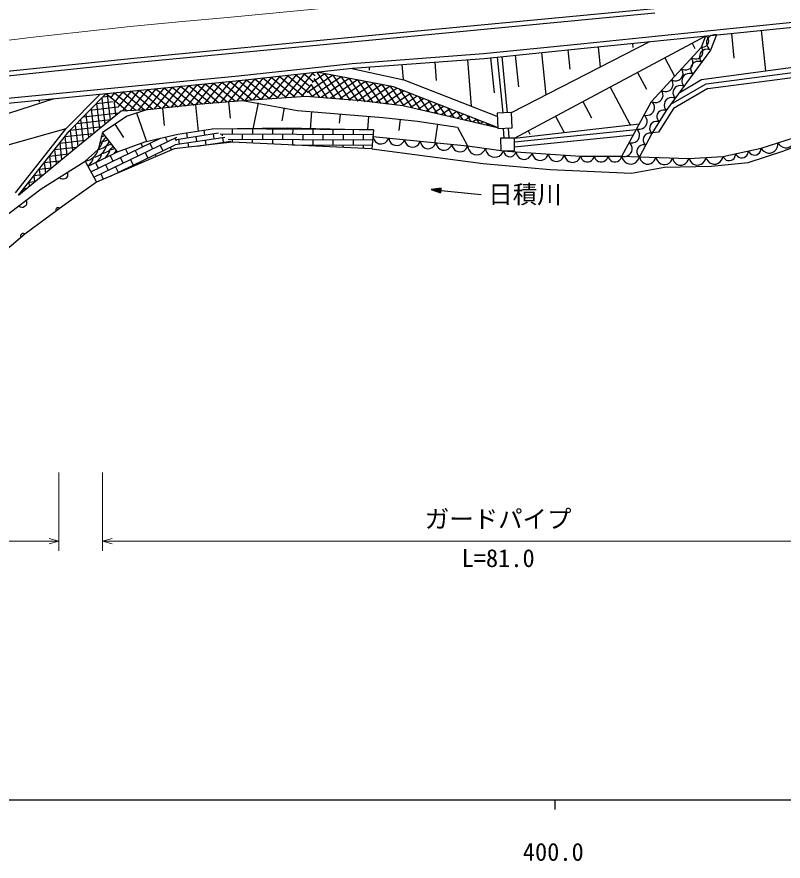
# Model space of a CAD drawing. Units: millimetres, scale not verified. Extents: x 40000 to 680000, y 20000 to 380000.
# Drawn here: x 412975 to 491356, y 198715 to 285083 of the extents above; entities that cross this region are included whole.
import ezdxf
from ezdxf.enums import TextEntityAlignment as Align

# ---------------------------------------------------------------- set-up
doc = ezdxf.new("R2010")
doc.units = ezdxf.units.MM
doc.header["$LTSCALE"] = 1000
doc.linetypes.add('CHAIN', pattern=[18.5, 12, -1.5, 3.5, -1.5])
for name, color, linetype, lineweight in [('M-BGD', 7, 'Continuous', 25), ('M-BMK', 2, 'CHAIN', 13), ('M-STR-HTXT', 7, 'Continuous', 13), ('M-TTL-BAND', 7, 'Continuous', 25)]:
    doc.layers.add(name, color=color, linetype=linetype, lineweight=lineweight)
doc.styles.add('ＭＳ ゴシック', font='')
doc.styles.get('ＭＳ ゴシック').set_extended_font_data('MS Gothic')

msp = doc.modelspace()

# ---------------------------------------------------------------- linework, layer by layer
at = {"layer": 'M-BGD'}
for p, q in [((451448, 283413), (478180, 285950)), ((478228, 285452), (451495, 282915)), ((486599, 283953), (495563, 284881)), ((486649, 283455), (495615, 284384)), ((424926, 280876), (451448, 283413)), ((470616, 282337), (486599, 283953)), ((470666, 281840), (486649, 283455)), ((486063, 283399), (486326, 280844)), ((489123, 283714), (489551, 279556)), ((451495, 282915), (424975, 280379)), ((463572, 275301), (477706, 282551)), ((463873, 272684), (483447, 283132)), ((482997, 282001), (483447, 283132)), ((484533, 283241), (483924, 281692)), ((460723, 281328), (470616, 282337)), ((460767, 280830), (470666, 281840)), ((469324, 281703), (469525, 279735)), ((472426, 282018), (472635, 279950)), ((475946, 282374), (475988, 281960)), ((477898, 276439), (482997, 282001)), ((483924, 281692), (479405, 275512)), ((482049, 282385), (482336, 281848)), ((399232, 278217), (424926, 280876)), ((447276, 280318), (460723, 281328)), ((447322, 279820), (460767, 280830)), ((459086, 280704), (459442, 275966)), ((461440, 280899), (461804, 277329)), ((462113, 280967), (462674, 275262)), ((463174, 275284), (462611, 281016)), ((463954, 281153), (464283, 277929)), ((466639, 281428), (467081, 277102)), ((479253, 280893), (480257, 279012)), ((424975, 280379), (399281, 277719)), ((435647, 279067), (447276, 280318)), ((449002, 279947), (449025, 279641)), ((452364, 280199), (452478, 278672)), ((455725, 280451), (455866, 278576)), ((483018, 278666), (497630, 280657)), ((483496, 278228), (497869, 280139)), ((410362, 276591), (435647, 279067)), ((435698, 278569), (447322, 279820)), ((439888, 279020), (437958, 276672)), ((440740, 279112), (438781, 276728)), ((441592, 279204), (439604, 276785)), ((439808, 279012), (442294, 276969)), ((442443, 279295), (440427, 276841)), ((440643, 279102), (442734, 277384)), ((443295, 279387), (441250, 276898)), ((441479, 279192), (442987, 277952)), ((442315, 279282), (443241, 278521)), ((445311, 279109), (442715, 277340)), ((443150, 279371), (443494, 279089)), ((444477, 279267), (443179, 278382)), ((443643, 279425), (445501, 276698)), ((451512, 277934), (443643, 279425)), ((444477, 279267), (446279, 276621)), ((445311, 279109), (447058, 276545)), ((447233, 279811), (452551, 278655)), ((476456, 279400), (477374, 277681)), ((483659, 277745), (497934, 279644)), ((410411, 276094), (435698, 278569)), ((431406, 278149), (429566, 275909)), ((432251, 278232), (430410, 275992)), ((433095, 278315), (431254, 276074)), ((431406, 278149), (433648, 276307)), ((433940, 278397), (432098, 276156)), ((432251, 278232), (434493, 276389)), ((434784, 278480), (432942, 276238)), ((433095, 278315), (435338, 276472)), ((435629, 278563), (433787, 276321)), ((433940, 278397), (436187, 276551)), ((436480, 278654), (434631, 276403)), ((434784, 278480), (437059, 276610)), ((437332, 278745), (435475, 276485)), ((435629, 278563), (437932, 276670)), ((438184, 278837), (436312, 276559)), ((436465, 278652), (438804, 276730)), ((439036, 278929), (437135, 276616)), ((437301, 278742), (439676, 276790)), ((438136, 278832), (440549, 276850)), ((438972, 278922), (441421, 276909)), ((443099, 278203), (442073, 276954)), ((443069, 278136), (443945, 276851)), ((446144, 278951), (443174, 276927)), ((443356, 278780), (444723, 276774)), ((446978, 278793), (444105, 276835)), ((447812, 278635), (445036, 276744)), ((448645, 278477), (445967, 276652)), ((446144, 278951), (447836, 276468)), ((449479, 278319), (446899, 276560)), ((446978, 278793), (448614, 276392)), ((447812, 278635), (449392, 276315)), ((450313, 278161), (447830, 276469)), ((448645, 278477), (450170, 276239)), ((449479, 278319), (450949, 276162)), ((450313, 278161), (451727, 276086)), ((452551, 278655), (462063, 274943)), ((479879, 276161), (483496, 278228)), ((480723, 277315), (483018, 278666)), ((422961, 277323), (422513, 276777)), ((423806, 277405), (422910, 276314)), ((422961, 277323), (425139, 275533)), ((424650, 277488), (423306, 275851)), ((425495, 277571), (423763, 275462)), ((423806, 277405), (426028, 275579)), ((426339, 277653), (424574, 275504)), ((424650, 277488), (426889, 275649)), ((427184, 277736), (425385, 275546)), ((425495, 277571), (427734, 275731)), ((428028, 277819), (426195, 275588)), ((426339, 277653), (428579, 275813)), ((428873, 277901), (427033, 275663)), ((427184, 277736), (429424, 275895)), ((429717, 277984), (427878, 275745)), ((428028, 277819), (430269, 275978)), ((430562, 278067), (428722, 275827)), ((428873, 277901), (431114, 276060)), ((429717, 277984), (431958, 276142)), ((430562, 278067), (432803, 276225)), ((442782, 277491), (443167, 276927)), ((451146, 278003), (448761, 276377)), ((451892, 277785), (449692, 276286)), ((452568, 277519), (450623, 276194)), ((451146, 278003), (452509, 276003)), ((462145, 273758), (451512, 277934)), ((453244, 277254), (451554, 276103)), ((452069, 277715), (453372, 275802)), ((453060, 277326), (454235, 275601)), ((473660, 277908), (475723, 274042)), ((483659, 277745), (480128, 275727)), ((407946, 273880), (416797, 276719)), ((415248, 276572), (415267, 276368)), ((418023, 273650), (421496, 277179)), ((418323, 273385), (422117, 277240)), ((421116, 276223), (422820, 276419)), ((421657, 276772), (421965, 274097)), ((421786, 276904), (422349, 276969)), ((422117, 277240), (424250, 275487)), ((422221, 277118), (422517, 274544)), ((431772, 276180), (436059, 276542)), ((434626, 276397), (434787, 274725)), ((436059, 276542), (442558, 276987)), ((436059, 276542), (441666, 275512)), ((442558, 276987), (448180, 276542)), ((448180, 276542), (452467, 276013)), ((453919, 276988), (452483, 276009)), ((454595, 276723), (453277, 275824)), ((454051, 276937), (455098, 275400)), ((455271, 276458), (454071, 275639)), ((455042, 276547), (455961, 275199)), ((470864, 276416), (471748, 274759)), ((474847, 270839), (477898, 276439)), ((420445, 275542), (423291, 275869)), ((420575, 275674), (420860, 273203)), ((421116, 276223), (421412, 273650)), ((422919, 276304), (423070, 274991)), ((423644, 275456), (426344, 275595)), ((426344, 275595), (424257, 274927)), ((426344, 275595), (431772, 276180)), ((427882, 275750), (428052, 273973)), ((431254, 276074), (431514, 273367)), ((437651, 276298), (437123, 273600)), ((440327, 275774), (440071, 274462)), ((452467, 276013), (462145, 273758)), ((455947, 276192), (454865, 275454)), ((456623, 275927), (455659, 275269)), ((456034, 276158), (456824, 274998)), ((457299, 275661), (456453, 275084)), ((457025, 275769), (457688, 274797)), ((480128, 275727), (478601, 273277)), ((418829, 271559), (423644, 275456)), ((419775, 274861), (423428, 275281)), ((420035, 275124), (420307, 272756)), ((424257, 274927), (421724, 273257)), ((423616, 275489), (423622, 275438)), ((425226, 275258), (426219, 272343)), ((441666, 275512), (450395, 274778)), ((443121, 275390), (442968, 273573)), ((446030, 275145), (445950, 274194)), ((448940, 274901), (448826, 273546)), ((450395, 274778), (453948, 274431)), ((457975, 275396), (457247, 274899)), ((458016, 275380), (458551, 274596)), ((458651, 275130), (458041, 274714)), ((459327, 274865), (458835, 274530)), ((459008, 274990), (459414, 274395)), ((463572, 275301), (462112, 275238)), ((462112, 275238), (462181, 273654)), ((463640, 273718), (463572, 275301)), ((468067, 274923), (468952, 273266)), ((479405, 275512), (477937, 273156)), ((418434, 273498), (421688, 273873)), ((418953, 274026), (419202, 271862)), ((419105, 274179), (422558, 274577)), ((419494, 274575), (419755, 272309)), ((422990, 274092), (423889, 272729)), ((452171, 274605), (452060, 273465)), ((453948, 274431), (458042, 273813)), ((455995, 274122), (455716, 272273)), ((458042, 273813), (459085, 271882)), ((460003, 274599), (459629, 274345)), ((459999, 274601), (460277, 274194)), ((460679, 274334), (460423, 274160)), ((460990, 274212), (461140, 273993)), ((461355, 274069), (461217, 273975)), ((461982, 273823), (462003, 273792)), ((462031, 273803), (462011, 273790)), ((463873, 272684), (476650, 274149)), ((409955, 271420), (418023, 273650)), ((412823, 267097), (418023, 273650)), ((413136, 266849), (418323, 273385)), ((417883, 272831), (420818, 273169)), ((418412, 273476), (418650, 271412)), ((421724, 273257), (421278, 271532)), ((423281, 271264), (421724, 273257)), ((426062, 272307), (429422, 273079)), ((429300, 272548), (433607, 273204)), ((429422, 273079), (432976, 273620)), ((430311, 273214), (430387, 272714)), ((432087, 273485), (432163, 272984)), ((432976, 273620), (440623, 273736)), ((449468, 273542), (432976, 273620)), ((433052, 273119), (433128, 272618)), ((449415, 273004), (433781, 273078)), ((434003, 272928), (434004, 273077)), ((435035, 273072), (435037, 273610)), ((436063, 272529), (436065, 273067)), ((437096, 273062), (437099, 273600)), ((438124, 272519), (438127, 273057)), ((439158, 273053), (439160, 273591)), ((440186, 272509), (440188, 273048)), ((440623, 273736), (449468, 273542)), ((441219, 273043), (441222, 273581)), ((442247, 272500), (442250, 273038)), ((443281, 273033), (443283, 273571)), ((444309, 272490), (444311, 273028)), ((445342, 273024), (445345, 273562)), ((446370, 272481), (446373, 273019)), ((447404, 273014), (447406, 273552)), ((448432, 272471), (448434, 273009)), ((449468, 273542), (449274, 271573)), ((462181, 273654), (463640, 273718)), ((462831, 272673), (462770, 273680)), ((463330, 272703), (463269, 273702)), ((463877, 272291), (476324, 273549)), ((463883, 271789), (476034, 273017)), ((465271, 273431), (465448, 273099)), ((477937, 273156), (476662, 270762)), ((478601, 273277), (477972, 273213)), ((417355, 272166), (419947, 272465)), ((417355, 272166), (417547, 270499)), ((417883, 272831), (418099, 270955)), ((420550, 269246), (427680, 272679)), ((420848, 268686), (429353, 272781)), ((423281, 271264), (426062, 272307)), ((425652, 272153), (425828, 271787)), ((426585, 272151), (426860, 271581)), ((427306, 272592), (427343, 272516)), ((428146, 272786), (428375, 272310)), ((434984, 272268), (429075, 271573)), ((429132, 272674), (429265, 272398)), ((429177, 272017), (434239, 272787)), ((429498, 272578), (429575, 272078)), ((430463, 272213), (430535, 271743)), ((431275, 272849), (431351, 272348)), ((431401, 271843), (434870, 272371)), ((432240, 272483), (432316, 271983)), ((433204, 272118), (433214, 272054)), ((434016, 272754), (434092, 272253)), ((449362, 272466), (434586, 272536)), ((449274, 271573), (434984, 272268)), ((434996, 272289), (435000, 272262)), ((435031, 272266), (435032, 272534)), ((437092, 272165), (437094, 272524)), ((439153, 272065), (439155, 272514)), ((441214, 271966), (441217, 272505)), ((443276, 271957), (443278, 272495)), ((445337, 271947), (445340, 272485)), ((447399, 271937), (447401, 272476)), ((449400, 272850), (459085, 271882)), ((463873, 272684), (462461, 272668)), ((462461, 272668), (462476, 271396)), ((463887, 271412), (463873, 272684)), ((489099, 271650), (492537, 272731)), ((491319, 271338), (494830, 272714)), ((413136, 266849), (418829, 271559)), ((416828, 271502), (419077, 271761)), ((416828, 271502), (416996, 270043)), ((421278, 271532), (419970, 270335)), ((420252, 269805), (423281, 271264)), ((429075, 271573), (421111, 268191)), ((422551, 268803), (429171, 271990)), ((424071, 271560), (424313, 271058)), ((425071, 271422), (425345, 270851)), ((426103, 271216), (426378, 270645)), ((427617, 271945), (427892, 271374)), ((428650, 271739), (428788, 271451)), ((449309, 271928), (441179, 271967)), ((442245, 271915), (442245, 271962)), ((444306, 271814), (444306, 271952)), ((446367, 271714), (446368, 271942)), ((448428, 271614), (448429, 271933)), ((449274, 271573), (460658, 270093)), ((459085, 271882), (462754, 271380)), ((462476, 271396), (463887, 271412)), ((462754, 271380), (464028, 271264)), ((464028, 271264), (470637, 270839)), ((485198, 270800), (489099, 271650)), ((487781, 270191), (491319, 271338)), ((415455, 267490), (419970, 270335)), ((415773, 270172), (417375, 270357)), ((416301, 270837), (418223, 271058)), ((416301, 270837), (416444, 269586)), ((419970, 270335), (421111, 268191)), ((419970, 270335), (421111, 268191)), ((422524, 270899), (422799, 270328)), ((423556, 270693), (423831, 270122)), ((424588, 270487), (424863, 269916)), ((427135, 271010), (427239, 270793)), ((470637, 270839), (474847, 270839)), ((474847, 270839), (476662, 270762)), ((476662, 270762), (481722, 270607)), ((481722, 270607), (485198, 270800)), ((415246, 269507), (416527, 269655)), ((415246, 269507), (415342, 268674)), ((415773, 270172), (415893, 269130)), ((421009, 270170), (421284, 269599)), ((422041, 269964), (422316, 269393)), ((423074, 269757), (423348, 269187)), ((424106, 269551), (424141, 269478)), ((425620, 270280), (425690, 270136)), ((460658, 270093), (467537, 269471)), ((467537, 269471), (475858, 269110)), ((475858, 269110), (479232, 269700)), ((479232, 269700), (484014, 269798)), ((484014, 269798), (487781, 270191)), ((414718, 268843), (415680, 268953)), ((414718, 268843), (414790, 268218)), ((421559, 269028), (421817, 268491)), ((414191, 268178), (414832, 268252)), ((414191, 268178), (414239, 267761)), ((421111, 268191), (417812, 265810)), ((411594, 264543), (415455, 267490)), ((413663, 267513), (413984, 267550)), ((413663, 267513), (413687, 267305)), ((455349, 267420), (460480, 266896)), ((417812, 265810), (413775, 262863)), ((413775, 262863), (407881, 257853))]:
    msp.add_line(p, q, dxfattribs=at)
for points in [[(482997, 282001), (483144, 281992), (483281, 282015), (483449, 282076), (483567, 282173), (483662, 282289), (483732, 282465), (483742, 282614), (483724, 282766), (483644, 282926), (483559, 283035), (483447, 283132)], [(484533, 283241), (484332, 283253), (484145, 283220), (483915, 283136), (483755, 283002), (483625, 282843), (483530, 282603), (483517, 282398), (483543, 282191), (483654, 281973), (483770, 281824), (483924, 281692)], [(481977, 280889), (482143, 280813), (482313, 280780), (482535, 280777), (482714, 280838), (482875, 280930), (483033, 281103), (483111, 281272), (483157, 281455), (483134, 281676), (483084, 281839), (482997, 282001)], [(483924, 281692), (483748, 281750), (483573, 281764), (483349, 281742), (483175, 281661), (483023, 281549), (482883, 281358), (482823, 281179), (482798, 280988), (482845, 280769), (482914, 280609), (483020, 280456)], [(480957, 279776), (481124, 279701), (481293, 279668), (481515, 279664), (481694, 279726), (481855, 279818), (482013, 279990), (482092, 280159), (482137, 280343), (482114, 280563), (482064, 280727), (481977, 280889)], [(483020, 280456), (482844, 280514), (482669, 280528), (482445, 280506), (482272, 280425), (482119, 280313), (481979, 280122), (481919, 279943), (481894, 279753), (481942, 279533), (482010, 279373), (482116, 279220)], [(479938, 278664), (480104, 278588), (480274, 278556), (480495, 278552), (480674, 278613), (480836, 278706), (480994, 278878), (481072, 279047), (481117, 279231), (481094, 279451), (481045, 279615), (480957, 279776)], [(482116, 279220), (481940, 279278), (481765, 279292), (481541, 279271), (481368, 279189), (481215, 279077), (481075, 278886), (481015, 278707), (480990, 278517), (481038, 278297), (481106, 278138), (481212, 277984)], [(478918, 277552), (479084, 277476), (479254, 277443), (479476, 277440), (479655, 277501), (479816, 277593), (479974, 277766), (480052, 277935), (480098, 278118), (480075, 278339), (480025, 278502), (479938, 278664)], [(477898, 276439), (478065, 276364), (478234, 276331), (478456, 276327), (478635, 276389), (478796, 276481), (478955, 276653), (479033, 276822), (479078, 277006), (479055, 277226), (479005, 277390), (478918, 277552)], [(481212, 277984), (481036, 278042), (480862, 278056), (480638, 278035), (480464, 277953), (480311, 277842), (480171, 277650), (480111, 277471), (480086, 277281), (480134, 277061), (480203, 276902), (480309, 276748)], [(477136, 275039), (477325, 275004), (477508, 275014), (477736, 275066), (477904, 275174), (478046, 275310), (478164, 275527), (478201, 275720), (478201, 275920), (478122, 276141), (478029, 276296), (477898, 276439)], [(480309, 276748), (480133, 276806), (479958, 276820), (479734, 276799), (479560, 276717), (479408, 276606), (479268, 276414), (479208, 276235), (479182, 276045), (479230, 275825), (479299, 275666), (479405, 275512)], [(479405, 275512), (479242, 275552), (479083, 275553), (478882, 275519), (478730, 275434), (478600, 275323), (478486, 275140), (478444, 274974), (478434, 274801), (478492, 274605), (478565, 274466), (478671, 274334)], [(476373, 273639), (476562, 273604), (476745, 273613), (476973, 273666), (477141, 273774), (477283, 273910), (477401, 274127), (477439, 274320), (477438, 274520), (477359, 274741), (477266, 274895), (477136, 275039)], [(478671, 274334), (478508, 274374), (478349, 274375), (478148, 274341), (477997, 274256), (477866, 274145), (477752, 273962), (477710, 273796), (477700, 273623), (477758, 273427), (477831, 273288), (477937, 273156)], [(475610, 272239), (475800, 272204), (475982, 272213), (476210, 272266), (476378, 272374), (476520, 272510), (476639, 272727), (476676, 272920), (476676, 273120), (476596, 273340), (476503, 273495), (476373, 273639)], [(477937, 273156), (477776, 273185), (477621, 273175), (477427, 273128), (477285, 273035), (477165, 272918), (477066, 272732), (477036, 272568), (477038, 272398), (477108, 272211), (477188, 272080), (477300, 271959)], [(449400, 272850), (449442, 272658), (449523, 272491), (449663, 272298), (449830, 272184), (450014, 272104), (450264, 272079), (450460, 272121), (450647, 272200), (450822, 272361), (450931, 272510), (451014, 272689)], [(451014, 272689), (451056, 272497), (451137, 272330), (451277, 272137), (451445, 272022), (451628, 271943), (451878, 271918), (452074, 271959), (452261, 272038), (452436, 272200), (452545, 272348), (452628, 272527)], [(452628, 272527), (452670, 272336), (452751, 272169), (452891, 271975), (453059, 271861), (453242, 271781), (453493, 271756), (453688, 271798), (453875, 271877), (454051, 272039), (454159, 272187), (454242, 272366)], [(454242, 272366), (454284, 272174), (454365, 272007), (454505, 271814), (454673, 271699), (454856, 271620), (455107, 271595), (455302, 271636), (455490, 271715), (455665, 271877), (455773, 272025), (455856, 272205)], [(455856, 272205), (455898, 272013), (455980, 271846), (456119, 271653), (456287, 271538), (456471, 271458), (456721, 271433), (456917, 271475), (457104, 271554), (457279, 271716), (457387, 271864), (457471, 272043)], [(474847, 270839), (475037, 270804), (475219, 270813), (475447, 270866), (475615, 270974), (475758, 271110), (475876, 271327), (475913, 271520), (475913, 271720), (475833, 271940), (475741, 272095), (475610, 272239)], [(489099, 271650), (489226, 271473), (489382, 271337), (489609, 271201), (489830, 271157), (490052, 271157), (490319, 271240), (490500, 271368), (490657, 271531), (490765, 271773), (490811, 271971), (490818, 272191)], [(490818, 272191), (490944, 272013), (491100, 271878), (491327, 271742), (491549, 271698), (491771, 271697), (492038, 271781), (492219, 271909), (492376, 272072), (492484, 272313), (492530, 272512), (492537, 272731)], [(457471, 272043), (457513, 271851), (457594, 271684), (457733, 271491), (457901, 271377), (458085, 271297), (458335, 271272), (458531, 271314), (458718, 271393), (458893, 271554), (459002, 271703), (459085, 271882)], [(459085, 271882), (459125, 271661), (459210, 271467), (459362, 271241), (459548, 271103), (459754, 271005), (460039, 270966), (460264, 271006), (460481, 271088), (460687, 271265), (460817, 271430), (460919, 271631)], [(460919, 271631), (460959, 271410), (461045, 271216), (461196, 270990), (461383, 270852), (461589, 270754), (461873, 270715), (462098, 270754), (462315, 270837), (462522, 271014), (462652, 271179), (462754, 271380)], [(462754, 271380), (462788, 271229), (462854, 271098), (462965, 270946), (463098, 270857), (463244, 270795), (463441, 270777), (463595, 270812), (463743, 270875), (463880, 271004), (463964, 271122), (464028, 271264)], [(464028, 271264), (464078, 271070), (464167, 270902), (464316, 270710), (464492, 270599), (464682, 270525), (464938, 270508), (465136, 270558), (465324, 270645), (465497, 270817), (465602, 270972), (465681, 271158)], [(477300, 271959), (477138, 271987), (476983, 271978), (476789, 271931), (476647, 271838), (476528, 271721), (476429, 271535), (476399, 271371), (476401, 271201), (476470, 271014), (476550, 270883), (476662, 270762)], [(486498, 271083), (486580, 270945), (486685, 270835), (486843, 270719), (487003, 270673), (487167, 270657), (487368, 270701), (487511, 270783), (487637, 270892), (487732, 271063), (487779, 271206), (487799, 271367)], [(487799, 271367), (487880, 271228), (487986, 271118), (488144, 271003), (488304, 270956), (488467, 270940), (488669, 270984), (488811, 271066), (488937, 271175), (489032, 271346), (489080, 271489), (489099, 271650)], [(465681, 271158), (465730, 270964), (465819, 270796), (465969, 270604), (466144, 270493), (466334, 270419), (466590, 270402), (466788, 270452), (466976, 270539), (467149, 270711), (467255, 270866), (467333, 271051)], [(467333, 271051), (467383, 270857), (467471, 270690), (467621, 270498), (467796, 270387), (467986, 270313), (468242, 270296), (468441, 270346), (468629, 270433), (468801, 270604), (468907, 270759), (468985, 270945)], [(468985, 270945), (469035, 270751), (469124, 270584), (469273, 270392), (469448, 270281), (469639, 270206), (469895, 270190), (470093, 270239), (470281, 270327), (470454, 270498), (470559, 270653), (470637, 270839)], [(470637, 270839), (470690, 270677), (470774, 270541), (470911, 270386), (471065, 270302), (471230, 270249), (471448, 270249), (471613, 270302), (471767, 270386), (471904, 270541), (471984, 270677), (472041, 270839)], [(472041, 270839), (472093, 270677), (472177, 270541), (472314, 270386), (472469, 270302), (472633, 270249), (472851, 270249), (473016, 270302), (473170, 270386), (473307, 270541), (473388, 270677), (473444, 270839)], [(473444, 270839), (473497, 270677), (473581, 270541), (473718, 270386), (473872, 270302), (474037, 270249), (474254, 270249), (474419, 270302), (474574, 270386), (474710, 270541), (474791, 270677), (474847, 270839)], [(474847, 270839), (474906, 270627), (475008, 270446), (475176, 270238), (475371, 270121), (475582, 270044), (475863, 270032), (476079, 270091), (476284, 270191), (476469, 270383), (476581, 270556), (476662, 270762)], [(476662, 270762), (476720, 270566), (476816, 270398), (476975, 270208), (477157, 270101), (477353, 270032), (477615, 270024), (477815, 270081), (478004, 270176), (478174, 270357), (478276, 270518), (478349, 270710)], [(478349, 270710), (478406, 270514), (478503, 270347), (478661, 270156), (478844, 270049), (479040, 269980), (479301, 269972), (479501, 270029), (479690, 270125), (479860, 270305), (479962, 270467), (480036, 270659)], [(480036, 270659), (480093, 270463), (480189, 270295), (480348, 270105), (480530, 269998), (480726, 269929), (480988, 269921), (481188, 269978), (481377, 270073), (481547, 270254), (481649, 270415), (481722, 270607)], [(481722, 270607), (481798, 270411), (481912, 270247), (482092, 270065), (482289, 269972), (482497, 269918), (482766, 269933), (482967, 270009), (483152, 270124), (483311, 270325), (483402, 270500), (483460, 270704)], [(483460, 270704), (483536, 270507), (483650, 270344), (483830, 270162), (484027, 270068), (484235, 270015), (484504, 270029), (484705, 270106), (484890, 270221), (485049, 270422), (485140, 270597), (485198, 270800)], [(485198, 270800), (485280, 270661), (485385, 270552), (485543, 270436), (485703, 270389), (485867, 270374), (486068, 270418), (486210, 270500), (486336, 270609), (486432, 270780), (486479, 270923), (486498, 271083)], [(418135, 269179), (418163, 269060), (418164, 268946), (418142, 268802), (418081, 268692), (418001, 268600), (417869, 268518), (417751, 268485), (417626, 268477), (417485, 268518), (417382, 268568), (417289, 268646)], [(455451, 267410), (456340, 267533), (456297, 267110), (455453, 267410)], [(456132, 267340), (455956, 267358), (456135, 267365), (456130, 267316), (455956, 267358)], [(413922, 266320), (413960, 266204), (413971, 266090), (413963, 265945), (413912, 265830), (413839, 265731), (413716, 265637), (413602, 265594), (413478, 265575), (413333, 265603), (413227, 265644), (413127, 265713)], [(417371, 265488), (417322, 265523), (417269, 265545), (417197, 265560), (417135, 265552), (417076, 265533), (417014, 265487), (416977, 265437), (416951, 265381), (416944, 265307), (416949, 265251), (416967, 265193)], [(413772, 262861), (413721, 262892), (413666, 262910), (413593, 262920), (413532, 262908), (413475, 262884), (413416, 262834), (413384, 262781), (413361, 262723), (413360, 262649), (413369, 262594), (413391, 262537)]]:
    msp.add_lwpolyline(points, dxfattribs=at)
for points in [[(455349, 267420), (456318, 267070), (456369, 267568)], [(455553, 267400), (456299, 267499), (456264, 267151)], [(455652, 267389), (456258, 267466), (456230, 267192)], [(455754, 267379), (456217, 267432), (456197, 267233)], [(455854, 267369), (456176, 267399), (456163, 267274)]]:
    msp.add_lwpolyline(points, close=True, dxfattribs=at)
for centre, start, end in [((421175, 274272), 286.58551, 300.75711), ((420251, 272654), 312.4552, 348.08459), ((421097, 273043), 276.82581, 332.27265), ((420713, 273463), 298.13292, 334.11423), ((421559, 273851), 276.82581, 299.07397), ((421944, 273431), 276.82581, 297.38306), ((419789, 271846), 276.82581, 348.08459), ((420636, 272234), 276.82581, 348.08459), ((421482, 272622), 276.82581, 330.45738), ((421020, 271814), 309.7805, 348.08459), ((422328, 273011), 276.82581, 295.68271), ((421867, 272202), 312.25746, 328.6656), ((419327, 271037), 306.99747, 348.08459), ((420174, 271425), 306.77492, 348.08459), ((420174, 271425), 276.82581, 284.64374), ((421020, 271814), 276.82581, 281.63815)]:
    msp.add_arc(centre, 1522, start, end, dxfattribs=at)
at = {"layer": 'M-BMK'}
msp.add_lwpolyline([(364963, 278181), (369928, 278648), (374903, 279115), (379868, 279579), (384844, 280040), (389809, 280498), (394785, 280954), (399751, 281411), (404724, 281893), (409683, 282421), (414647, 282995), (419602, 283567), (424572, 284094), (429537, 284570), (434515, 285025), (439483, 285487), (444460, 285962), (449426, 286441), (454399, 286914), (459097, 287339), (463807, 287746)], dxfattribs=at)
at = {"layer": 'M-STR-HTXT'}
for p, q in [((417268, 230448), (417268, 238473)), ((421728, 238473), (421728, 230448)), ((298755, 231448), (417268, 231448)), ((421728, 231448), (502803, 231448))]:
    msp.add_line(p, q, dxfattribs=at)
for points in [[(416268, 231736), (417268, 231448), (416268, 231163)], [(422728, 231161), (421728, 231448), (422728, 231733)]]:
    msp.add_lwpolyline(points, dxfattribs=at)
at = {"layer": 'M-TTL-BAND'}
for p, q in [((40000, 205000), (579000, 205000)), ((468000, 205000), (468000, 204000))]:
    msp.add_line(p, q, dxfattribs=at)

# ---------------------------------------------------------------- texts
at = {"layer": 'M-BGD', "style": 'ＭＳ ゴシック'}
msp.add_text('日積川', height=1833, dxfattribs=at).set_placement((461198, 265462), align=Align.BOTTOM_LEFT)
at = {"layer": 'M-STR-HTXT', "style": 'ＭＳ ゴシック'}
for s, p in [('ガードパイプ', (454703, 232248)), ('L=81.0', (458463, 228249))]:
    msp.add_text(s, height=1833, dxfattribs=at).set_placement(p, align=Align.BOTTOM_LEFT)
at = {"layer": 'M-TTL-BAND', "style": 'ＭＳ ゴシック'}
msp.add_text('400.0', height=1833, dxfattribs=at).set_placement((467844, 198195), align=Align.BOTTOM_CENTER)

doc.saveas('drawing.dxf')
